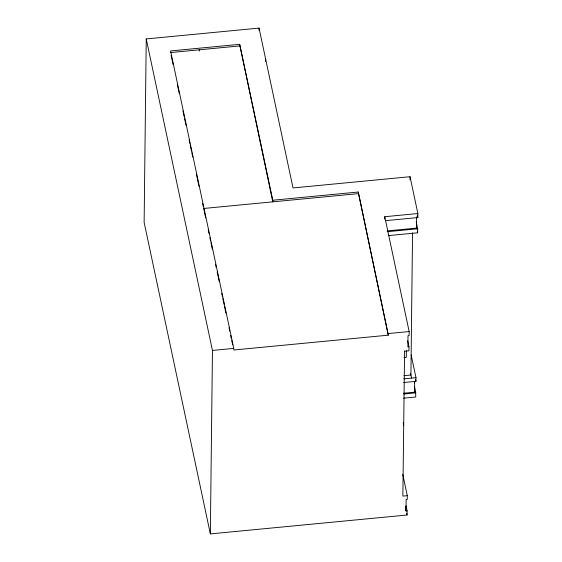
<?xml version="1.0" encoding="UTF-8"?>
<svg xmlns="http://www.w3.org/2000/svg" width="562" height="562" viewBox="0 0 562 562"><rect width="100%" height="100%" fill="white"/><g stroke="black" fill="none" stroke-linecap="round" stroke-linejoin="round"><path stroke-width="0.84" d="M385.567 220.662L417.819 217.564L417.868 213.539L410.042 176.714L293.027 187.947L259.054 28.1L146.239 38.926L144.132 222.39L210.35 533.9L407.057 515.017L407.106 510.865L406.01 505.723M199.257 51.058L199.271 49.449M210.35 533.9L212.45 350.435L146.239 38.926M233.785 348.391L233.764 350L388.307 335.17L358.247 192.028L272.809 200.234L239.665 44.321L170.567 50.959L233.785 348.391L212.45 350.435M272.809 200.234L272.788 201.842L239.665 44.321M259.026 30.453L259.054 28.1M265.615 61.525L265.643 59.108M388.307 335.17L358.247 192.028M384.724 219.131L384.752 216.714L417.868 213.539M404.584 350.955L402.863 496.106L407.281 495.684L407.239 499.372L406.129 499.478L406.003 510.97L407.106 510.865M406.354 350.632L406.277 357.411L404.071 357.622M405.841 509.924L405.883 506.474M410 179.931L410.042 176.714M407.71 340.797L408.988 346.796L408.939 350.821L404.528 351.243M384.752 216.714L409.164 331.559L409.115 335.584L408.012 335.69L407.879 346.902L408.988 346.796M412.55 232.801L410.92 375.03L403.945 375.697M414.475 383.382L414.496 381.654M414.665 381.563L414.545 391.974L415.648 391.869L415.761 397.004L403.565 398.17M416.59 228.882L416.554 216.904L416.716 217.67M403.593 382.539L415.943 381.352L415.985 377.664L411.138 354.875M388.89 235.562L417.643 232.801L417.692 228.776L416.231 221.906M170.546 52.568L239.651 45.936M358.226 193.644L203.683 208.474L205.692 217.908M387.871 230.856L416.428 228.116M387.169 231.706L417.692 228.776M388.328 333.554L409.164 331.559M403.741 378.844L415.985 377.664M403.671 393.231L415.648 392.079M403.607 394.018L415.81 392.845M417.271 214.993L417.819 217.564M417.32 231.277L417.643 232.801M415.578 379.638L415.943 381.352M414.559 386.719L415.648 391.869M410.555 373.323L411.567 378.093M403.186 422.575L403.734 425.146M402.722 474.258L407.281 495.684M406.691 513.303L407.057 515.017M405.476 508.21L406.003 510.97M171.094 55.139L173.096 64.56M177.283 84.265L179.285 93.685M182.924 110.819L184.203 116.812M184.568 118.526L186.022 125.382M189.12 139.945L189.844 143.373M190.209 145.087L191.487 151.08M191.853 152.794L192.759 157.079M196.405 174.206L198.948 186.205M202.594 203.332L203.318 206.76M208.242 229.921L208.973 233.349M209.886 237.635L210.61 241.07M210.975 242.784L212.436 249.647M215.534 264.224L216.265 267.66M217.178 271.945L219.18 281.379M221.737 293.392L222.461 296.82M222.826 298.534L224.105 304.541M224.47 306.255L225.924 313.118M229.029 327.702L229.753 331.13M230.666 335.416L231.396 338.851M231.762 340.565L232.675 344.857"/></g></svg>
